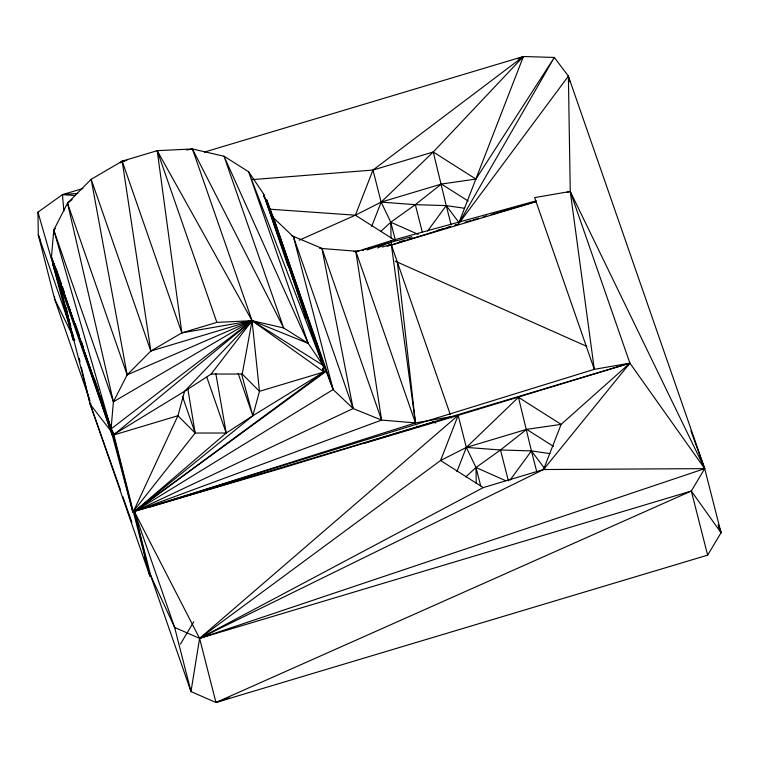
<?xml version="1.0" encoding="UTF-8"?>
<svg xmlns="http://www.w3.org/2000/svg" width="759" height="759" viewBox="0 0 759 759"><rect width="100%" height="100%" fill="white"/><g stroke="black" fill="none" stroke-linecap="round" stroke-linejoin="round"><path stroke-width="1.14" d="M323.078 365.411L248.582 171.714L308.23 343.429L252.073 320.687L111.07 428.939L113.404 401.805L127.151 374.861L150.823 351.028L181.837 332.878L157.217 150.671L252.073 320.687L323.078 365.411L308.23 343.429L283.667 327.964L252.073 320.687L184.551 391.312L177.919 415.742L113.897 434.935L133.309 511.727L134.4 511.623L323.97 371.986L323.078 365.411L263.439 193.697L248.582 171.714L224.028 156.25L192.435 148.973L157.217 150.671L122.199 161.164L91.175 179.314L67.513 203.146L53.766 230.091L51.432 257.225L113.414 435.078L132.825 512.078L195.177 433.028L187.786 388.636M204.38 152.104L523.397 56.517L554.326 57.447L568.387 76.147L704.703 468.635L721.05 532.761L707.644 555.152L215.945 702.483L190.983 691.591L174.636 627.465L150.747 575.739L149.855 576.015L134.4 511.623L252.842 415.742L259.474 391.312L242.216 374.035L252.073 320.687L192.435 148.973L186.676 149.969M458.768 223.118L523.397 56.517L517.999 58.974M270.337 209.228L355.373 215.195L372.973 170.054L523.397 56.517L433.247 151.99L381.141 202.112L355.373 215.195L299.207 240.186M371.701 226.334L381.141 202.112L372.973 170.054L252.548 179.579M626.668 364.121L458.17 415.353L440.581 460.504L199.598 638.357L190.983 691.591L149.959 573.519M456.909 471.643L466.349 447.421L518.444 397.299L561.129 424.376L629.904 363.153L570.256 191.439L568.387 76.147L459.745 222.321M126.8 160.358L122.199 161.164L181.837 332.878L216.856 322.385L252.073 320.687L323.97 371.986L322.812 368.637L323.97 371.986L252.842 415.742L226.21 433.028L134.4 511.623L174.636 627.465L199.598 638.357L543.539 469.527L561.129 424.376L526.623 429.357L466.349 447.421L440.581 460.504L483.265 487.591L543.539 469.527L704.703 468.635L690.88 430.789M458.92 223.193L554.326 57.447L475.931 179.077L441.415 184.048L381.141 202.112L390.79 222.207L395.458 240.527M180.414 644.106L193.82 621.716M480.665 485.836L475.997 467.516L466.349 447.421L458.17 415.353L199.598 638.357L215.945 702.483L691.307 491.026L704.703 468.635L570.256 191.439L534.659 197.615L594.297 369.329L629.904 363.153L704.703 468.635L199.598 638.357L134.4 511.623L326.152 371.331L273.496 217.852L266.513 199.617L305.687 317.139M427.611 231.068L446.235 205.594L433.247 151.99L372.973 170.054M510.057 480.143L531.433 450.903L518.444 397.299M113.897 434.935L113.414 435.078L53.775 263.354L52.684 263.686L112.323 435.4L184.551 391.312L211.173 374.035L252.073 320.687L259.474 391.312L326.152 371.331L333.135 389.566L353.115 408.551L381.578 420.078L415.448 422.905L451.045 416.729L629.904 363.153L543.539 469.527M111.07 428.939L53.766 230.091L55.435 228.412M120.529 162.843L122.199 161.164L124.571 161.05M380.572 231.599L390.79 222.207L415.306 204.664L441.415 184.048L468.218 201.059M465.779 476.908L475.997 467.516L500.504 449.973L526.623 429.357L553.425 446.368M181.837 332.878L252.073 320.687L113.414 435.078L51.432 257.225L53.386 262.339M252.073 320.687L127.151 374.861L91.175 179.314L150.823 351.028L252.073 320.687L113.404 401.805L67.513 203.146L72.143 199.589M120.349 162.587L122.199 161.164L150.823 351.028M89.941 400.676L54.657 299.103L38.311 234.977L37.95 212.169L62.466 194.627L82.902 188.507M271.342 213.715L273.496 217.852L293.467 236.836L333.135 389.566L134.4 511.623L150.747 575.739M483.265 487.591L199.598 638.357L691.307 491.026L721.05 532.761L718.327 524.934M411.634 236.723L387.261 243.193L377.678 248.003M291.513 235.575L321.939 248.364L353.115 408.551L136.212 510.826L279.321 468.939L431.653 422.554M319.596 248.326L355.81 251.191L381.578 420.078L136.212 510.826L594.297 369.329L570.256 191.439L567.03 192.406M367.166 249.948L387.261 243.193L391.407 245.015L536.433 201.571M215.945 702.483L229.417 697.957M536.167 200.869L391.018 240.717L356.664 251.618M387.099 246.305L450.523 226.647M382.223 247.054L391.274 244.322M399.177 241.95L404.756 240.271M409.224 238.933L412.573 237.937M437.127 230.575L442.706 228.905M447.174 227.567L450.523 226.561M91.099 404.025L90.217 404.3L57.153 274.587M451.045 416.729L150.149 506.984L415.448 422.905L397.337 262.102M364.187 443.341L458.17 415.353M465.125 222.235L470.789 220.575M473.056 219.911L478.711 218.25M483.246 216.932L486.642 215.935M491.168 214.607L536.461 201.353M387.261 243.193L362.328 250.062L363.523 250.157M353.485 251.627L358.827 251.03L355.326 251.675M63.86 211.163L62.466 194.627L77.807 193.412M211.173 374.035L242.216 374.035M81.384 367.498L90.217 404.3L149.855 576.015L133.309 511.727L177.919 415.742L195.177 433.028L226.21 433.028L215.822 373.523M381.141 202.112L415.306 204.664L446.235 205.594L464.593 208.279M466.349 447.421L500.504 449.973L531.433 450.903L549.791 453.588M62.466 194.627L75.454 195.547M416.928 426.122L419.158 426.909M432.45 421.748L435.77 423.029M449.546 416.919L451.719 417.858M418.209 234.389L390.79 222.207L391.046 238.174M395.23 261.162L586.641 346.313M505.513 480.627L475.997 467.516L476.244 483.474M433.247 151.99L475.931 179.077M355.373 215.195L395.078 240.394M111.744 432.156L90.217 404.3L120.482 490.02M458.882 222.425L446.235 205.594L451.197 225.062M544.791 468.664L531.433 450.903L536.689 471.51M192.435 148.973L283.667 327.964L224.028 156.25L308.23 343.429M74.24 338.856L54.657 299.103L54.62 296.816M55.113 269.075L52.684 263.686L72.855 339.14L74.752 339.909L73.187 340.364L73.462 338.922L72.855 339.14L66.242 307.661M720.092 530.588L721.05 532.761L718.204 524.981M39.99 239.322L38.311 234.977L73.206 335.44M122.835 496.699L131.876 522.306M144.457 557.931L146.81 564.611M391.018 240.717L391.407 245.015L450.277 414.509M355.81 251.191L415.448 422.905L391.407 245.015M321.939 248.364L381.578 420.078M293.467 236.836L353.115 408.551M273.496 217.852L333.135 389.566M266.513 199.617L326.152 371.331M238.127 373.371L252.842 415.742L241.438 373.551M157.217 150.671L216.856 322.385M206.846 377.27L226.21 433.028M182.397 396.226L195.177 433.028M67.513 203.146L127.151 374.861M53.766 230.091L113.404 401.805M56.194 268.8L61.223 283.297M62.39 286.636L64.325 292.215M75.169 323.438L79.429 335.706M81.365 341.275L83.3 346.854M94.144 378.077L98.404 390.335M100.34 395.913L102.275 401.492M112.341 430.476L113.508 433.825M287.803 265.46L263.439 193.697L263.885 196.979M304.558 314.795L305.697 318.163M322.831 368.618L323.97 371.986M53.775 263.354L112.323 435.4L132.825 512.078M37.95 212.169L70.843 326.342M691.307 491.026L707.644 555.152M568.387 76.147L569.838 81.868M500.504 449.973L508.388 480.893M415.306 204.664L422.308 232.15M79.173 358.305L79.999 361.749M458.332 224.218L454.992 225.262L458.332 224.218"/></g></svg>
